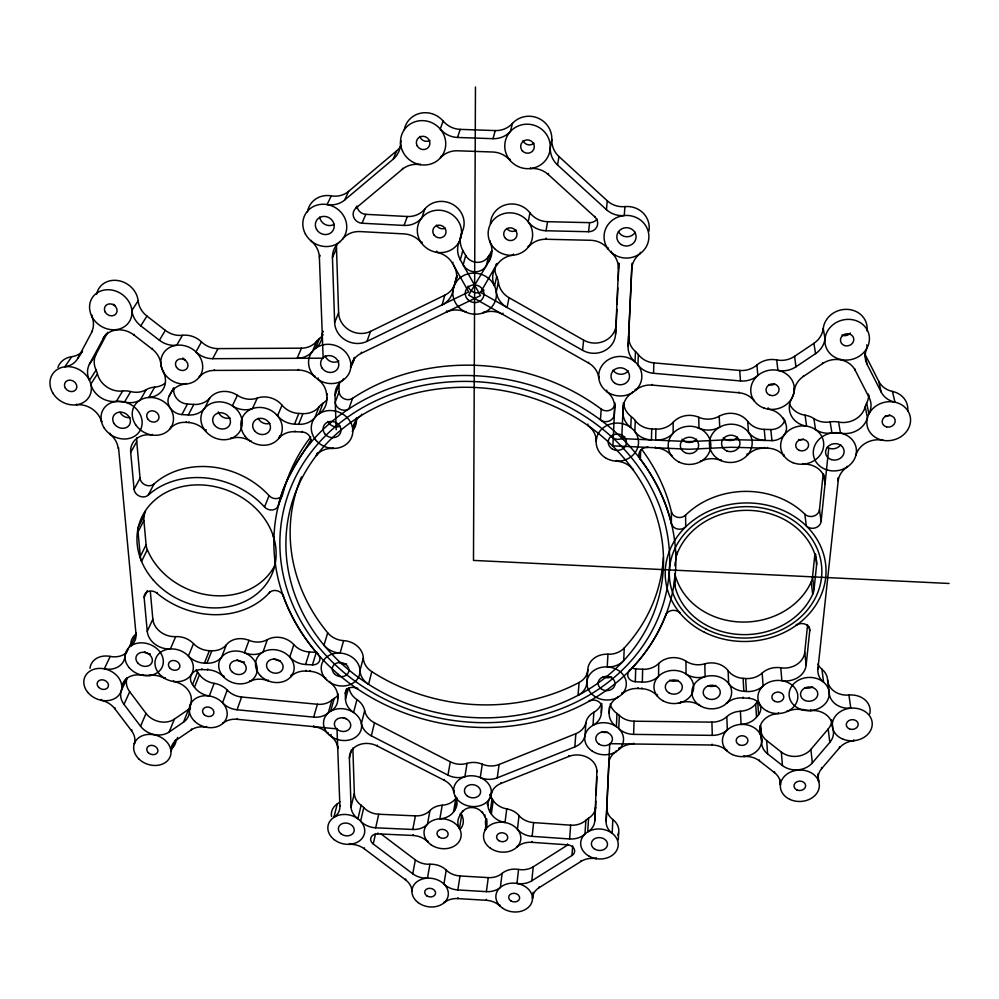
<?xml version="1.0" encoding="UTF-8"?>
<svg xmlns="http://www.w3.org/2000/svg" width="999" height="999" viewBox="0 0 999 999"><rect width="100%" height="100%" fill="white"/><g stroke="black" fill="none" stroke-linecap="round" stroke-linejoin="round"><path stroke-width="1.5" d="M674.575 578.071L674.575 580.369A20.504 17.657 -0.5 0 0 674.862 585.889A72.178 62.113 -3 0 0 739.322 634.477A72.178 62.113 -3 0 0 812.699 594.28A20.692 17.657 -4.9 0 0 814.048 589.373L816.633 564.51A20.854 17.907 -5.5 0 0 816.32 559.44L816.021 557.167M674.862 585.889L674.862 573.726A71.379 61.638 -3.2 0 0 738.623 621.915A71.379 61.638 -3.2 0 0 811.188 581.98A20.467 17.52 -5 0 0 812.512 577.11L814.897 553.995M673.176 422.265L673.151 433.204A21.391 19.318 -0.5 0 1 655.681 440.109L655.906 429.12A21.141 19.156 -0.6 0 0 673.176 422.265A21.066 18.919 -2.4 0 1 698.701 417.257A21.316 19.293 -4.5 0 0 719.205 416.233A21.179 18.969 -5 0 1 747.689 421.353A21.404 19.206 -7.8 0 0 764.223 429.383L770.828 429.533A13.674 12.25 -7.9 0 0 784.739 420.229M475.462 86.988L473.489 560.414L949.05 583.478M823.064 474.9L819.48 509.627A8.367 7.28 -7.4 0 1 813.723 516.096A8.367 7.28 -7.4 0 1 804.844 514.185A79.558 68.706 -3.2 0 0 685.601 515.097L685.714 526.798A8.329 7.305 -0.5 0 1 677.372 528.983A8.329 7.305 -0.5 0 1 671.378 523.464L671.415 511.775A199.625 173.726 10.6 0 0 641.67 449.3M671.79 455.369L671.778 456.081A21.116 18.831 0.3 0 0 655.269 447.727L655.282 447.04M807.592 624.737L804.732 652.372A19.992 16.771 -3.5 0 1 780.743 667.782A19.78 16.459 -2.7 0 0 762.162 673.064A19.855 16.646 -1.9 0 1 745.654 678.533L743.106 678.346A19.843 16.646 -1.8 0 1 728.096 670.654A19.68 16.459 -0.2 0 0 704.794 663.836A19.83 16.758 0 0 1 685.951 661.201A19.63 16.471 1.2 0 0 658.741 663.461L658.553 676.261A19.918 16.771 2.5 0 1 642.32 682.08L635.302 681.718A7.942 6.668 2.8 0 1 628.408 677.672A7.942 6.668 2.8 0 1 629.52 670.729C645.129 654.77 657.617 635.864 665.784 615.072L665.784 614.285M657.392 694.492L657.367 696.128A19.68 16.371 2.7 0 0 641.945 688.698L637.999 688.498A19.68 16.371 2.9 0 0 621.878 694.255L621.952 692.632M832.779 728.121L832.891 728.958A19.855 16.234 -3.3 0 1 829.819 742.369L812.337 762.886A19.693 16.021 -2.5 0 1 782.442 765.546L767.607 753.908A19.73 16.121 -2.1 0 1 761.688 741.42L760.064 726.073M635.289 420.616A21.141 19.156 -0.3 0 0 651.71 428.933L651.435 439.922A21.391 19.318 -0.2 0 1 634.827 431.518L635.289 420.616A20.954 18.894 2.4 0 0 631.268 416.633A21.166 19.231 0.1 0 1 623.588 403.146M866.982 330.844A22.153 20.017 -15.7 0 0 847.564 309.378A22.153 20.017 -15.7 0 0 823.238 328.484A22.028 20.055 -13.4 0 1 813.898 343.331L794.567 356.343A21.878 19.93 -11.5 0 1 776.698 359.927A21.603 19.53 -9.3 0 0 756.905 365.01L757.866 375.499A21.953 20.005 -8.1 0 1 740.471 380.956L653.583 373.289L653.833 362.887A21.541 19.868 -1.8 0 1 638.361 354.595A21.341 19.593 1.6 0 0 635.476 351.536A21.566 19.93 -1.5 0 1 628.671 336.163L631.98 264.635M635.314 389.173L635.264 390.497A21.479 19.493 -0.2 0 1 652.297 385.102L652.322 384.428M641.945 688.698L641.97 687.886M642.32 682.08L642.669 669.255A19.705 16.658 2.4 0 0 658.741 663.461M647.777 446.703L647.752 447.402A8.467 7.58 0.6 0 0 639.959 451.248A8.467 7.58 0.6 0 0 640.359 459.228C654.72 478.396 665.521 500.199 671.378 523.464M637.999 688.498L638.024 687.674M633.716 743.169L633.691 744.005A19.356 15.834 3.2 0 0 619.005 749.4L619.08 747.727M635.302 681.718L635.726 668.893A7.855 6.618 2.7 0 1 631.668 667.694M740.396 711.226L741.096 724.4A19.855 16.434 -1 0 0 756.53 717.17L758.566 714.685L757.679 701.56L755.669 704.02A19.643 16.321 -1.2 0 1 740.396 711.226A19.456 16.009 -0.9 0 0 726.797 716.683L727.347 729.882A19.73 16.309 0.1 0 1 712.299 735.364L633.616 734.377L634.053 721.203A19.393 16.134 3 0 1 619.343 715.434A19.231 15.897 4.2 0 0 616.995 713.498A19.406 16.171 3.2 0 1 610.202 703.908M640.359 459.228L640.684 450.149M629.52 670.729L629.557 669.929M595.866 801.098L595.604 807.117A18.719 15.097 5.3 0 1 588.586 818.181L587.699 831.93A18.919 15.185 5.3 0 0 594.78 820.803L596.927 770.916M497.265 263.461L480.519 292.407L582.554 350.287A21.803 20.205 3.8 0 0 615.571 334.078L618.743 263.361M596.116 795.067L596.903 776.822M616.058 327.148L616.895 309.39M617.132 304.033L617.819 287.874M618.169 279.745L618.868 263.374M633.141 469.168L633.116 469.88A20.967 18.656 2.9 0 0 616.383 461.163L616.42 460.464M638.361 354.595L637.924 364.922A21.791 20.042 -1.6 0 0 653.583 373.289M618.306 839.809L618.593 832.916M601.473 703.446A19.356 16.134 5 0 1 593.868 712.262L593.006 725.349A19.555 16.246 5.1 0 0 601.348 712.824L601.598 707.067A7.842 6.518 4.6 0 0 597.514 700.986A7.842 6.518 4.6 0 0 589.273 701.186L589.335 700.361M614.885 402.747L612.911 445.854L689.447 449.25L730.744 447.265L767.569 448.164A21.366 18.894 -6.2 0 1 784.203 456.206L784.04 454.795M624.25 647.989L623.701 660.664A19.955 16.883 3.9 0 1 607.23 666.907L607.954 654.208A19.743 16.771 3.8 0 0 624.25 647.989A187.512 163.162 10.6 0 0 663.386 557.592M616.995 713.498L616.383 726.61A19.618 16.271 3.3 0 1 609.178 713.249L609.328 709.989A19.63 16.309 3.2 0 1 617.782 697.339L617.819 696.515M609.115 758.478L606.83 807.741A18.769 15.135 3.7 0 0 612.837 819.555L612.187 833.328A18.969 15.222 3.7 0 1 606.131 821.453L609.727 743.693L712.137 745.017A19.48 15.897 0.5 0 1 726.91 750.823L726.872 749.974M635.476 351.536L635.002 361.838A21.816 20.105 -1.2 0 1 628.121 346.316L631.793 267.42M616.183 750.773L616.146 751.623A19.318 15.784 3.4 0 0 608.816 763.261L608.866 762.424M619.343 715.434L618.756 728.558A19.593 16.234 3.1 0 0 633.616 734.377M640.297 252.36L640.247 253.534A22.29 20.967 -3.8 0 0 631.693 269.218M631.268 416.633L630.756 427.497A21.416 19.393 0.3 0 1 622.951 411.7L623.438 402.959M632.467 391.933L632.442 392.595A21.441 19.443 0.2 0 0 623.126 407.817L621.728 438.611L689.51 441.608L730.781 439.597L772.639 440.609M608.903 761.588L609.04 759.065M606.131 821.453L606.83 807.741M628.121 346.316L628.671 336.163M609.178 713.249L609.527 706.705M631.855 266.233L632.017 263.274M596.241 857.779L596.191 858.665A18.619 14.71 4.8 0 0 581.093 861.363L538.973 887.774A18.407 14.411 6.1 0 0 532.504 898.476L532.854 894.929M594.78 820.803L595.604 807.117M601.348 712.824L601.798 703.796M614.897 404.895L614.285 414.31A8.541 7.742 3.2 0 1 609.278 421.004A8.541 7.742 3.2 0 1 600.387 419.892L601.236 409.091A8.442 7.667 3 0 0 614.86 404.583M581.093 861.363L581.156 860.489M588.586 818.181A18.619 14.898 4.6 0 0 585.889 820.241L584.964 834.003A18.881 15.147 5.5 0 1 569.605 838.96L532.155 836.35A18.844 15.122 6.8 0 1 517.42 829.295L519.03 815.609A18.531 14.835 7.7 0 0 506.743 808.878A18.706 15.122 7.6 0 1 493.194 800.436L492.045 798.663A18.719 15.135 7.6 0 1 490.222 794.505M615.571 334.078L615.884 329.658M551.81 139.51A22.577 22.028 7.3 0 0 558.978 156.556L607.28 200.799A22.403 21.578 -3.1 0 0 624.887 206.606L624.275 215.534A22.677 21.791 -2.6 0 1 606.443 209.665L557.529 164.96A22.852 22.253 7.5 0 1 550.274 147.727L551.81 139.51A22.565 21.953 19.8 0 0 512.437 123.426A22.777 22.165 31.9 0 1 495.242 130.582L460.202 129.37A22.827 22.04 36.2 0 1 443.144 121.066A22.665 21.628 34.5 0 0 420.479 113.224A22.665 21.628 34.5 0 0 404.295 129.57M585.926 722.489L584.989 735.651A19.418 16.021 5.7 0 1 574.812 746.915L497.252 777.859A19.143 15.609 8.5 0 1 480.282 777.559L482.28 764.198A18.944 15.509 8.5 0 0 499.075 764.497L575.861 733.691A19.206 15.922 5.7 0 0 585.926 722.489A19.231 15.897 4.2 0 1 593.868 712.262M587.799 669.63L586.863 682.429A19.718 16.521 5.7 0 1 578.046 695.379L579.083 682.492A19.505 16.409 5.6 0 0 587.799 669.63A19.543 16.446 4 0 1 607.954 654.208M567.981 844.804L533.241 866.807A18.369 14.573 7.1 0 1 518.543 869.442L516.97 883.441A18.556 14.648 7.1 0 0 531.805 880.793L571.952 855.519L572.677 845.941M606.768 390.159L606.668 391.496A21.366 19.406 4.1 0 1 614.572 407.455M569.605 838.96L570.679 825.174A18.694 15.06 5.5 0 0 585.889 820.241M574.812 746.915L575.861 733.691M571.952 855.519A7.492 5.957 5.6 0 0 574.25 849.113A7.492 5.957 5.6 0 0 567.482 844.817L567.557 843.943M611.338 251.248L611.238 252.422A22.19 20.942 3.1 0 1 618.369 268.694M596.44 437.924L596.153 441.371A21.141 19.018 5.4 0 0 587.774 425.449L587.899 424.088M491.583 791.807L491.221 794.342A18.956 15.322 8.9 0 0 465.509 776.523A18.956 15.322 8.9 0 0 460.876 802.647A18.956 15.322 8.9 0 0 491.221 794.342A18.969 15.31 7.6 0 1 500.886 783.478L568.818 756.455L568.881 755.619M598.901 376.735L598.788 378.047A21.503 19.68 5.3 0 0 588.473 362.962L468.693 295.13L489.185 260.926L491.396 251.611A21.928 20.679 19.2 0 0 491.958 250.599M608.329 248.014L608.229 249.188A22.215 21.004 3.8 0 0 590.559 240.284L545.953 239.261A22.165 20.942 9.6 0 0 528.134 247.302L528.359 246.141M606.443 209.665L607.28 200.799M588.473 362.962L588.536 362.312M538.973 887.774L539.06 886.887M532.942 894.043L533.129 892.282M531.805 880.793L533.241 866.807M780.743 667.782L781.892 680.694A20.217 16.896 -3.3 0 0 806.143 665.197L809.727 630.869L809.252 626.91M804.844 514.185L806.318 525.961A8.467 7.343 -7.2 0 0 815.296 527.884A8.467 7.343 -7.2 0 0 821.128 521.366L828.695 448.688M582.554 350.287L583.641 340.122A21.541 20.03 3.6 0 0 616.271 324.026M532.155 836.35L533.603 822.602A18.656 15.035 6.7 0 1 519.03 815.609M516.858 846.365L516.745 847.239A18.631 14.773 6.8 0 1 531.905 842.332L531.992 841.458M817.831 664.098A20.08 16.746 -5.3 0 0 821.952 669.205L823.551 682.155A20.305 16.858 -5.1 0 1 817.906 669.03L838.173 480.994L837.699 478.121M490.422 223.938A22.028 20.954 15.3 0 1 505.719 204.807A22.028 20.954 15.3 0 1 529.97 212.862L528.196 221.815A22.465 21.516 11 0 0 546.003 230.757L588.561 231.731A8.979 8.566 3.8 0 0 594.892 216.97L594.942 216.408M588.561 231.731L589.597 222.652A8.866 8.492 3.6 0 0 597.04 219.056M500.237 905.244L500.124 906.13A18.244 14.186 8 0 0 486.313 900.286L457.842 898.588A18.232 14.161 8.8 0 0 444.031 902.771L444.168 901.885M518.543 869.442A18.194 14.298 7.2 0 0 502.11 873.401L500.374 887.399A18.469 14.535 8.1 0 1 486.388 891.645L457.842 889.947A18.444 14.51 8.9 0 1 443.931 884.065L446.228 870.117A18.144 14.223 9.7 0 0 429.92 864.247A18.307 14.486 10 0 1 415.359 859.914L381.193 834.04M506.743 808.878L505.019 822.514A18.906 15.21 7.6 0 1 491.321 814.023L490.172 812.224A18.906 15.235 7.7 0 1 489.66 798.551L489.785 797.702M486.388 891.645L488.261 877.621A18.282 14.448 8.1 0 0 502.11 873.401M500.886 783.478L500.998 782.629M486.313 900.286L486.426 899.4M497.252 777.859L499.075 764.497M490.172 812.224L492.045 798.663M491.321 814.023L493.194 800.436M486.8 818.955L485.227 830.082A18.769 15.01 8.9 0 0 484.715 816.558L484.952 814.847M490.022 796.003L490.259 794.305M484.715 816.558L482.43 811.987M457.842 889.947L460.002 875.961A18.269 14.423 8.9 0 1 446.228 870.117M457.842 898.588L457.979 897.701M460.939 813.336A18.581 14.935 8.6 0 0 461.688 814.959L459.503 828.608A18.769 15.022 8.6 0 1 460.139 815.159L460.414 813.448M460.139 815.159L462.699 810.863M482.28 764.198A18.769 15.235 8.9 0 0 467.057 763.361L464.885 776.698A19.118 15.572 9.6 0 1 447.964 775.124L371.328 735.838A19.293 15.822 12.6 0 1 361.401 723.563L364.66 710.626A19.056 15.634 13.9 0 0 356.943 699.637A19.218 15.909 13.5 0 1 349.113 688.249M793.918 388.274L793.955 392.869L791.82 398.364A21.866 19.518 -10.5 0 0 806.58 426.148L805.069 415.209A21.616 19.356 -10.8 0 1 789.535 404.046M456.256 797.714L455.819 798.338A18.656 15.06 10 0 1 442.232 805.231L439.847 818.805A18.856 15.147 10 0 0 453.571 811.875L454.732 810.214L456.83 797.527M455.494 795.778L455.344 796.628A18.869 15.16 9.9 0 1 454.732 810.214M453.571 811.875L455.819 798.338M454.108 790.559L453.821 792.244A18.919 15.247 10.1 0 0 444.293 780.319L377.172 745.966A19.068 15.447 12.6 0 0 349.4 758.091L351.049 806.955A18.781 14.997 12.1 0 0 357.929 818.78L361.126 805.269A18.581 14.91 12.1 0 1 354.333 793.506L352.847 748.026M545.953 239.261L546.141 238.099M546.003 230.757L547.564 221.703A22.203 21.304 11.1 0 1 529.97 212.862M557.529 164.96L558.978 156.556M447.964 775.124L450.299 761.8L374.488 722.814A19.093 15.722 12.6 0 1 364.66 710.626M444.293 780.319L444.443 779.482M429.92 864.247L427.46 878.158A18.494 14.56 10 0 1 412.749 873.775L373.251 843.98A7.443 5.882 11.5 0 1 371.054 837.362A7.443 5.882 11.5 0 1 377.759 833.878L412.974 835.464A18.556 14.673 10.4 0 1 427.984 842.107L428.134 841.233M594.892 216.97L548.276 174.525L548.476 173.451M442.232 805.231A18.494 14.785 9.6 0 0 429.957 810.551L427.46 824.15A18.769 15.01 10.7 0 1 412.774 829.482L375.699 827.809A18.756 14.96 11.9 0 1 360.602 821.153L363.786 807.617A18.444 14.673 12.6 0 0 361.126 805.269M412.088 890.421L411.925 891.295A18.307 14.273 10.7 0 0 405.594 879.882L364.198 848.738A18.457 14.486 12.1 0 0 349.363 844.33L349.563 843.468M412.749 873.775L415.359 859.914M412.974 835.464L413.149 834.602M405.594 879.882L405.756 879.008M412.774 829.482L415.422 815.871A18.581 14.923 10.7 0 0 429.957 810.551M498.376 282.28A21.716 20.367 12.1 0 0 509.053 297.714L507.067 307.467A21.966 20.554 12 0 1 496.266 291.883L498.376 282.28A21.666 20.23 16.4 0 0 496.703 276.511A21.778 20.492 12.9 0 1 494.842 268.406M502.984 313.174L502.734 314.41A21.703 20.055 13.3 0 0 483.329 312.787L483.466 312.175M513.461 254.033L513.224 255.207A22.053 20.717 12.7 0 0 496.865 265.235M530.369 168.044L530.257 168.581A22.577 21.703 14.2 0 1 548.276 174.525M377.759 833.878L377.947 833.016M373.251 843.98L375.524 833.703M375.699 827.809L378.721 814.235A18.556 14.873 11.9 0 1 363.786 807.617M496.703 276.511L494.555 286.051A22.04 20.679 12.8 0 1 495.479 267.557L495.741 266.371M496.016 265.185L496.278 264.011M364.198 848.738L364.398 847.876M377.172 745.966L377.372 745.142M491.396 251.611L488.536 256.393L486.288 265.746A13.287 12.475 17.9 0 1 474.7 271.79A13.287 12.475 17.9 0 1 463.161 264.86L465.684 255.519L462.874 250.524A21.928 20.704 18.1 0 1 462.162 231.905A22.053 20.792 23.6 0 0 453.471 204.845A22.053 20.792 23.6 0 0 424.862 208.978A22.253 20.954 29 0 1 407.317 216.496L365.796 214.335A8.891 8.279 30.8 0 1 357.018 206.106M510.277 159.303L510.014 160.364A22.677 21.778 22.1 0 0 492.882 152.023L457.53 150.787A22.702 21.678 26.7 0 0 440.384 157.904L440.934 156.331M371.328 735.838L374.488 722.814M351.049 806.955L354.333 793.506M490.359 241.021L490.072 242.183A22.19 20.879 18.9 0 1 489.185 260.926M339.885 801.747A18.569 14.848 13.6 0 1 337.287 803.908L333.853 817.407A18.769 14.935 13.6 0 0 339.897 806.318L340.11 805.469M512.437 123.426L510.402 131.468A23.064 22.39 30.6 0 1 492.994 138.686L457.53 137.462A23.102 22.265 35 0 1 440.247 129.058L443.144 121.066M465.871 311.463L465.721 312.088A21.703 19.98 16.3 0 0 446.353 312.138L446.69 310.901M349.4 758.091L351.498 749.849M363.324 657.991A19.393 16.209 13.3 0 0 371.79 671.64L368.569 684.327A19.605 16.321 13.2 0 1 359.99 670.566L363.324 657.991A19.381 16.146 14.8 0 0 343.644 640.634A19.58 16.471 15.3 0 1 327.709 632.829A187.512 163.162 10.6 0 1 301.461 476.948M356.943 699.637L353.584 712.499A19.418 16.009 13.4 0 1 345.479 699.2L345.292 693.456L346.591 688.648M357.667 688.111L357.467 688.91A7.78 6.419 13.9 0 0 349.363 687.861A7.78 6.419 13.9 0 0 345.292 693.456M338.174 746.728L337.737 748.376A19.118 15.472 14.3 0 0 330.644 736.051L331.094 734.415M345.479 699.2L348.514 688.011M453.983 286.563L452.997 290.172A21.966 20.38 20.4 0 1 442.095 304.87L444.842 295.167A21.716 20.192 20.7 0 0 455.619 280.607A21.666 20.23 16.4 0 1 457.03 275.637M454.145 285.964L455.619 280.607M457.03 276.149L454.745 284.49A22.04 20.517 20.7 0 0 453.983 265.946L454.145 265.359M492.994 138.686L495.242 130.582M350.312 366.758A21.254 19.118 23.4 0 0 354.508 357.33L350.774 367.557A21.441 19.331 20.6 0 1 361.039 353.446L480.494 295.604L460.314 259.815L462.874 250.524M337.912 695.404A19.206 15.834 15.1 0 1 334.215 698.426L330.619 711.263A19.418 15.947 15 0 0 337.799 698.788L338.124 693.943M328.084 732.729L327.859 733.553A19.143 15.509 14.6 0 0 313.511 726.635L313.748 725.823M337.799 698.788L338.249 697.177M334.215 698.426A19.056 15.634 13.9 0 0 331.893 700.099L328.271 712.936A19.393 15.897 15.1 0 1 313.661 717.12L237.05 709.777A19.418 15.809 17.7 0 1 222.527 702.821L227.235 690.109A19.106 15.472 18.3 0 0 214.148 683.341A19.293 15.772 18.9 0 1 199.488 674.7L197.565 672.077A12.35 10.077 19.1 0 1 196.191 669.605M462.162 231.905L459.577 241.021A22.19 20.904 17.8 0 0 460.314 259.815M336.85 244.068A21.928 20.255 27.9 0 0 336.501 248.426L332.442 257.642L334.64 322.602A21.753 19.78 23.6 0 0 366.97 341.371L468.706 291.945L452.609 263.524L452.947 262.35M343.644 640.634L340.085 653.084A19.793 16.583 15.3 0 1 323.976 645.217L327.709 632.829M329.707 681.33L329.483 682.13A19.431 15.972 15.1 0 1 337.674 695.554M313.661 717.12L317.42 704.258A19.193 15.797 15.2 0 0 331.893 700.099M325.724 677.859L325.487 678.658A19.468 16.021 15.5 0 0 309.752 671.291L305.894 671.078A19.468 16.021 15.6 0 0 290.771 676.822L291.021 676.036M317.295 652.347A7.78 6.481 16 0 1 316.271 652.347L309.49 651.997A19.505 16.284 16.4 0 1 293.843 644.642L289.772 657.092A19.718 16.396 16.3 0 0 305.582 664.497L312.45 664.859A7.855 6.518 15.9 0 0 319.23 661.563A7.855 6.518 15.9 0 0 318.194 654.595L318.431 653.808M309.752 671.291L310.002 670.491M312.45 664.859L316.271 652.347M436.775 251.099L436.413 252.26A22.053 20.542 21 0 1 452.609 263.524M305.894 671.078L306.131 670.292M305.582 664.497L309.49 651.997M136.838 437.824A20.767 17.732 26.8 0 0 136.738 441.62L130.682 452.447L134.091 489.31A8.304 7.005 25.6 0 0 139.61 496.203A8.304 7.005 25.6 0 0 148.214 495.142A79.196 66.671 22 0 1 264.548 506.993A8.242 7.093 20.9 0 0 272.652 509.915A8.242 7.093 20.9 0 0 278.534 505.007C283.679 480.581 298.738 460.339 311.139 439.585M291.283 675.237L291.533 674.45M457.53 137.462L460.202 129.37M422.04 242.095L421.653 243.257A22.178 20.642 24.5 0 0 404.058 233.891L360.002 231.581A22.228 20.517 27.6 0 0 342.545 239.073L342.794 238.511M361.663 414.173L361.213 415.522A21.066 18.719 18.3 0 0 352.834 430.581L356.481 419.817A20.829 18.569 18.5 0 1 356.568 417.644M268.419 680.057L268.157 680.856A19.418 15.847 16.9 0 0 249.787 681.505L250.075 680.706M424.862 208.978L421.815 217.857A22.527 21.166 28.4 0 1 404.071 225.437L362.038 223.239A8.991 8.367 30.3 0 1 353.758 217.37A8.991 8.367 30.3 0 1 355.931 208.129L356.655 206.468M267.357 639.66L262.999 652.06A19.768 16.371 18.3 0 1 244.48 652.747L249.038 640.359A19.555 16.259 18.4 0 0 267.357 639.66A19.393 16.046 17.1 0 1 293.843 644.642M318.194 654.595C303.159 637.312 291.096 617.494 283.229 595.953L283.504 595.192M601.236 409.091A199.625 173.726 10.6 0 0 352.572 398.326L348.851 408.903A8.504 7.58 20.9 0 1 340.11 409.253A8.504 7.58 20.9 0 1 335.252 402.185L339.123 391.67L338.898 384.915A21.041 18.869 20.7 0 1 338.961 382.754M223.077 722.639L222.789 723.438A19.168 15.422 17 0 1 237.125 719.305L237.412 718.493M333.042 447.714L332.804 448.401A20.842 18.257 19.3 0 0 316.333 455.544L316.845 454.158M237.05 709.777L241.596 697.015L317.42 704.258M366.97 341.371L370.554 331.368L444.842 295.167M361.039 353.446L361.501 352.172M150.362 591.845L152.847 619.155A19.593 16.109 21.2 0 0 175.699 636.625L170.379 648.938A19.805 16.221 21.1 0 1 147.253 631.343L144.118 597.414A8.017 6.606 22.3 0 1 148.314 591.371A8.017 6.606 22.3 0 1 156.918 593.194A79.196 66.671 22 0 0 269.33 592.757L269.605 591.995M404.071 225.437L407.317 216.496M191.284 702.172L189.31 710.551A19.318 15.509 19.4 0 1 183.504 722.177L169.168 732.005A19.256 15.385 19.6 0 1 140.547 726.236L124.013 704.357A19.393 15.547 20.4 0 1 121.204 690.946L126.948 678.371A19.281 15.472 21.7 0 0 127.11 677.809M317.095 453.471L317.345 452.784M275.225 560.114L274.95 560.864A20.255 17.12 19.9 0 1 274.625 566.283L275.175 564.785M343.394 378.921L342.907 380.232A21.279 19.031 20.5 0 0 335.015 395.367L336.201 429.757M420.404 164.148L420.204 164.673A22.64 21.391 29.1 0 0 402.285 169.318L355.931 208.129M335.015 395.367L338.898 384.915M206.568 726.435L206.269 727.247A19.106 15.272 17.8 0 0 191.333 729.844L176.686 739.847A19.043 15.147 18.1 0 0 170.991 751.248L175.499 739.859M223.838 676.036L223.539 676.822A19.468 15.809 18.7 0 0 207.58 669.767L201.623 669.567A12.488 10.152 19 0 0 192.532 684.652L194.468 687.287A19.505 15.872 18.8 0 0 209.303 695.991L214.148 683.341M327.048 399.563A21.041 18.719 23.2 0 1 323.027 403.221L318.981 413.823A21.291 18.881 22.9 0 0 326.76 398.863L327.26 397.54M274.151 539.885L273.863 540.621A20.392 17.333 20.5 0 0 272.952 535.052L273.227 534.328M326.76 398.863L327.123 393.681M249.038 640.359A19.381 15.947 18.3 0 0 226.411 644.73L221.628 657.13A19.718 16.171 19.6 0 1 206.918 663.211L204.433 663.124A19.718 16.171 19.7 0 1 188.399 656.031L193.519 643.656A19.393 15.822 20.2 0 0 175.699 636.625M323.027 403.221A20.842 18.482 20.7 0 0 319.056 406.818L314.972 417.457A21.241 18.781 23 0 1 298.664 424.313L294.518 424.138A21.241 18.769 23.2 0 1 277.535 415.809L276.448 414.61M191.333 729.844L191.646 729.033M278.534 505.007L280.182 500.736M280.457 500.024L281.281 497.902M281.556 497.202L282.093 495.791M207.58 669.767L207.892 668.98M279.807 435.764L278.684 438.486A20.954 18.319 21.5 0 1 294.855 431.693L302.197 432.018L302.46 431.343M189.31 710.551L190.26 708.141M183.504 722.177L188.574 709.365A19.118 15.41 19.5 0 0 190.559 707.729M206.918 663.211L211.838 650.774A19.505 16.071 19.7 0 0 226.411 644.73M402.285 169.318L402.709 168.257M176.686 739.847L176.998 739.023M177.322 738.211L177.647 737.399M298.664 424.313L302.922 413.636A21.004 18.619 23.2 0 0 319.056 406.818M194.468 687.287L199.488 674.7M201.623 669.567L201.935 668.781M204.433 663.124L209.378 650.699L211.838 650.774M318.144 377.847L317.632 379.145A21.316 18.919 23.1 0 1 326.623 395.005M192.532 684.652L197.565 672.077M264.548 506.993L269.068 495.654A8.154 7.043 21.1 0 0 277.085 498.551A8.154 7.043 21.1 0 0 282.904 493.693A199.625 173.726 10.6 0 1 310.751 436.9M294.855 431.693L295.13 431.019M315.147 376.186L314.885 376.835A21.341 18.944 23.5 0 0 298.264 370.067L214.123 370.417A21.391 18.681 26.9 0 0 199.151 377.285L199.837 375.986M169.168 732.005L174.363 719.143L188.574 709.365M334.64 322.602L338.611 312.787L336.501 248.426M294.518 424.138L298.813 413.449L302.922 413.636M401.173 140.984L400.537 142.52A23.002 21.691 36.5 0 1 393.206 159.153L344.63 200.05A22.752 21.104 34.6 0 1 327.085 204.558L331.268 195.854A22.477 20.892 35.2 0 0 348.614 191.371L396.653 150.861A22.727 21.466 37.3 0 0 401.074 145.617M323.114 334.715A21.466 19.343 26.3 0 1 319.53 338.461L315.372 348.501A21.716 19.518 26 0 0 322.24 333.716L323.276 331.218M316.671 341.258L312.487 351.323A21.691 19.443 26 0 1 297.115 358.304L301.461 348.176A21.429 19.268 26.3 0 0 316.671 341.258A21.254 19.118 23.4 0 1 319.53 338.461M393.206 159.153L396.653 150.861M173.589 680.656L173.252 681.443A19.393 15.622 19.5 0 1 190.322 704.57M362.038 223.239L365.796 214.335M298.264 370.067L298.539 369.43M165.222 677.697L164.885 678.483A19.431 15.634 20.1 0 0 149.95 675.474L142.445 675.262A19.443 15.597 20.5 0 0 121.778 687.836L125.749 679.17M277.535 415.809L282.043 405.207A21.004 18.619 23.4 0 0 298.813 413.449M135.327 741.408L134.278 743.855A19.143 15.11 20.2 0 0 131.543 730.756L114.723 708.616A19.281 15.272 21.1 0 0 101.049 700.224L101.423 699.425M140.547 726.236L146.041 713.423L129.708 691.708A19.193 15.447 20.5 0 1 126.948 678.371M131.543 730.756L131.893 729.944M339.822 241.483L339.56 242.058A22.19 20.442 27.5 0 0 332.442 257.642M149.95 675.474L150.287 674.687M250.949 440.671L250.649 441.358A20.929 18.107 23.5 0 0 230.744 438.598L231.056 437.912M142.445 675.262L142.795 674.475M124.013 704.357L129.708 691.708M114.723 708.616L115.085 707.816M257.267 398.089L252.472 408.616A21.366 18.756 25.9 0 1 232.38 405.831L237.4 395.329A21.116 18.606 26.1 0 0 257.267 398.089A20.879 18.319 24 0 1 282.043 405.207M301.461 348.176L218.007 348.614A21.491 18.993 29.6 0 1 201.461 341.883L195.954 351.898A21.741 19.156 29.4 0 0 212.7 358.691L323.152 358.179L319.38 257.13L320.179 255.394M344.63 200.05L348.614 191.371M147.253 631.343L152.847 619.155M156.918 593.194L157.268 592.444M125.337 655.332L124.975 656.106A19.693 15.872 22.2 0 1 104.296 668.831L110.252 656.418A19.48 15.772 22.4 0 0 126.236 652.822M126.061 653.771L126.423 652.996M126.786 652.222L127.51 650.674M127.872 649.912L128.234 649.138M128.946 647.602L129.308 646.828M129.67 646.066L130.382 644.53M130.744 643.768A19.431 15.809 21.2 0 1 136.214 633.903L130.482 646.178A19.818 16.084 22.4 0 0 135.989 633.928L136.351 633.154M144.118 597.414L147.315 590.671M311.413 240.409L311.139 240.971A22.253 20.267 30.6 0 1 319.38 257.13M206.219 429.782L205.557 431.131A21.054 18.107 25.8 0 0 188.711 422.54L186.039 422.365A21.054 18.094 25.9 0 0 169.98 428.821L171.054 426.81M144.231 515.546A20.23 17.008 24 0 0 143.893 520.442L146.104 544.805A20.08 16.783 23.3 0 0 147.328 549.687L141.558 561.363A20.292 16.908 23.1 0 1 140.322 556.443L138.037 531.893A20.455 17.133 23.9 0 1 138.386 526.972L144.231 515.546A70.28 59.391 22.1 0 1 145.504 511.151M140.322 556.443L146.104 544.805M237.4 395.329A20.929 18.244 25.7 0 0 209.815 397.964L204.495 408.466A21.366 18.531 27.6 0 1 188.324 414.985L181.88 414.573A13.649 11.813 27.6 0 1 169.281 395.804L173.089 388.948M138.037 531.893L143.893 520.442M188.711 422.54L189.048 421.878M214.123 370.417L214.448 369.78M148.214 495.142L154.021 483.966A78.334 66.196 22.1 0 1 269.068 495.654M186.039 422.365L186.388 421.703M188.324 414.985L193.806 404.433A21.129 18.382 27.9 0 0 209.815 397.964M82.58 351.198A21.578 18.407 33.2 0 1 71.766 356.693L64.835 366.783A21.828 18.569 32.9 0 0 77.997 358.004L92.407 330.944M212.7 358.691L218.007 348.614M181.88 414.573L187.45 404.033L193.806 404.433M107.717 332.242L96.066 354.22A21.341 18.332 31 0 0 96.091 370.117L89.448 380.332A21.578 18.482 30.7 0 1 89.398 364.298L104.071 337.075M134.091 489.31L140.06 478.184L136.738 441.62M186.039 383.404L185.689 384.053A21.316 18.469 27.3 0 0 170.929 392.869L169.281 395.804M152.298 434.34L151.935 435.015A20.991 17.87 26.6 0 0 130.682 452.447M173.239 388.636L173.601 387.987M165.122 383.216A21.279 18.407 29.9 0 1 154.733 387.1L148.776 397.49A21.528 18.569 29.6 0 0 163.137 371.528L163.511 370.879M201.461 341.883A21.341 18.656 29.4 0 0 182.455 335.289L176.723 345.242A21.878 19.156 31.2 0 1 159.403 340.259L140.784 325.849A22.003 19.231 32.4 0 1 131.856 310.464L138.149 300.836A21.803 18.931 33.7 0 0 118.019 280.569A21.803 18.931 33.7 0 0 96.616 294.368M135.989 633.928L118.544 447.689M163.137 371.528L161.139 365.984L161.226 363.436M154.733 387.1A21.004 18.082 28.1 0 0 146.241 389.672L140.197 400.075A21.503 18.457 29.9 0 1 124.488 401.998L116.334 401.423A21.528 18.419 30.3 0 1 90.822 384.153L97.44 373.901A21.291 18.107 31.4 0 0 96.091 370.117M110.052 433.229L109.653 433.903A21.079 17.757 28.2 0 1 118.157 448.364M124.488 401.998L130.707 391.583A21.254 18.307 30.1 0 0 146.241 389.672M159.403 340.259L165.335 330.357A21.628 18.993 31.5 0 0 182.455 335.289M160.851 364.073A21.628 18.694 30.4 0 0 152.098 348.988L152.472 348.364M116.334 401.423L122.64 391.009A21.004 17.945 28.8 0 1 130.707 391.583M101.948 421.241L101.548 421.903A21.254 17.932 29.5 0 0 76.149 404.82L76.573 404.17M102.822 338.948A21.753 18.756 31.4 0 1 133.903 334.965L134.303 334.34M140.784 325.849L146.94 316.084A21.741 19.068 32.7 0 1 138.149 300.836M89.398 364.298L96.066 354.22M104.483 336.463L106.131 333.991M77.997 358.004L81.431 352.972M81.856 352.347L82.28 351.723M91.945 315.097L91.521 315.709A22.015 18.856 33.7 0 1 91.558 332.18M760.751 725.774A19.456 16.009 -0.9 0 1 760.776 728.121A19.518 16.021 -2.3 0 0 766.645 740.521L781.318 752.072A19.48 15.922 -2.6 0 0 810.888 749.4L828.183 729.02A19.643 16.121 -3.5 0 0 831.643 721.715M817.894 773.913L818.743 781.605A19.643 15.822 -3.5 0 1 821.715 768.518L839.522 747.764A19.818 16.021 -4.4 0 1 853.945 740.696L853.82 739.847M776.698 359.927L777.909 370.367A22.14 20.117 -11.2 0 0 795.991 366.77L815.546 353.634A22.29 20.242 -13 0 0 825.012 338.661L823.238 328.484M794.267 390.959A21.978 19.68 -11.3 0 1 803.533 376.323L822.652 363.549A22.115 19.805 -12.8 0 1 855.206 370.304L869.105 397.465A21.99 19.518 -12.4 0 1 868.918 413.911L866.657 403.034A21.728 19.343 -12.8 0 0 868.693 395.904M679.058 703.009L680.531 702.634A19.693 16.296 1 0 1 699.412 705.269L699.4 704.457M805.069 415.209A21.354 18.969 -9 0 1 813.898 418.593L815.521 429.57A21.878 19.456 -11.2 0 0 831.942 432.954L840.496 433.104A21.928 19.443 -12 0 0 867.444 417.707L865.209 406.805A21.766 19.193 -14 0 1 866.657 403.034M831.88 722.364L832.304 725.699A19.893 16.296 -3.4 0 0 810.801 710.589L802.959 709.977A19.868 16.296 -2.9 0 0 787.362 711.425L787.287 710.589M634.053 721.203L711.912 722.127A19.518 16.196 0 0 0 726.797 716.683M547.564 221.703L589.597 222.652M651.71 428.933L655.906 429.12M378.721 814.235L415.422 815.871M635.726 668.893L642.669 669.255M460.002 875.961L488.261 877.621M533.603 822.602L570.679 825.174M531.905 842.332L567.482 844.817M728.096 670.654L728.671 683.553A20.067 16.771 -1.6 0 0 743.843 691.308L746.415 691.495A20.067 16.771 -1.7 0 0 763.111 685.988L762.162 673.064M726.485 702.534L726.523 703.358A19.818 16.371 -1 0 1 743.094 697.914L749.275 698.351A12.712 10.514 -1.3 0 1 758.566 714.685M653.833 362.887L739.71 370.442A21.703 19.818 -8.4 0 0 756.905 365.01M652.297 385.102L738.898 392.757A21.628 19.456 -6 0 1 754.345 401.061L754.282 400.387M237.125 719.305L337 728.895L339.897 806.318M697.452 427.56L698.975 428.171A21.566 19.468 -4.2 0 0 719.717 427.135L719.205 416.233M509.053 297.714L583.641 340.122M133.903 334.965L152.098 348.988M146.94 316.084L165.335 330.357M743.918 755.681L743.968 756.53A19.48 15.809 -0.6 0 1 759.415 760.851L774.562 772.689A19.443 15.709 -1 0 1 780.381 784.964L779.969 779.832M783.366 418.069L785.514 423.139M878.758 381.343L864.847 353.921L867.107 364.348L881.168 392.02A22.315 19.743 -15.7 0 0 894.979 402.197L892.419 391.421A22.053 19.568 -16.1 0 1 878.758 381.343L881.168 392.02M866.72 344.867L867.294 347.452A22.453 20.03 -16.4 0 0 867.107 364.348M882.567 439.548L882.716 440.247A21.728 18.981 -11.8 0 0 855.831 455.444L855.706 454.732M868.393 394.093L868.68 395.442M868.818 396.116L869.105 397.465M854.944 368.981L855.206 370.304M847.09 466.258L847.214 466.983A21.528 18.744 -10.3 0 0 838.173 480.994M865.209 406.805A21.666 19.268 -12.3 0 1 838.586 422.077L840.496 433.104M822.552 362.887L822.652 363.549M813.898 418.593A21.616 19.281 -11.5 0 0 830.132 421.94L831.942 432.954M813.898 343.331L815.546 353.634M823.526 473.976L825.024 483.991A21.366 18.731 -7.7 0 0 802.959 464.198L802.871 463.486M803.433 375.649L803.533 376.323M827.584 679.882A19.98 16.533 -5.3 0 0 848.925 695.029L850.811 708.179A20.192 16.658 -5.2 0 1 829.232 692.894A20.08 16.608 -3.7 0 0 798.388 680.257A20.08 16.608 -3.7 0 0 799.924 708.99A20.08 16.608 -3.7 0 0 829.232 692.894L827.584 679.882A19.868 16.496 -3.9 0 0 821.952 669.205M819.48 509.627L821.128 521.366M794.567 356.343L795.991 366.77M815.634 554.145L815.721 554.895M815.246 553.933L816.633 564.51M839.41 746.915L839.522 747.764M791.745 397.689L791.82 398.364M832.142 723.114L832.679 727.284M831.568 719.879L831.668 720.704M812.512 577.11L814.048 589.373M811.188 581.98L812.699 594.28M828.183 729.02L829.819 742.369M817.706 667.407L817.906 669.03M785.052 421.203L785.214 422.589A13.836 12.35 -7.7 0 1 771.94 440.584L770.828 429.533M821.615 767.669L821.715 768.518M804.732 652.372L806.143 665.197M810.701 709.752L810.801 710.589M810.888 749.4L812.337 762.886M796.315 624.425L796.39 625.224A8.179 6.893 -4.4 0 1 805.394 624.25A8.179 6.893 -4.4 0 1 809.727 630.869M802.871 709.153L802.959 709.977M768.119 407.792L768.256 409.153A21.603 19.293 -7.2 0 1 783.528 419.443M767.494 447.452L767.569 448.164M764.223 429.383L765.259 440.434A21.653 19.368 -7.5 0 1 748.526 432.33L747.689 421.353M764.722 447.39L764.784 448.089A21.354 18.894 -6.1 0 0 747.24 455.294L747.127 453.896M778.546 712.699L778.621 713.523A19.805 16.246 -2.2 0 0 760.676 735.214M781.318 752.072L782.442 765.546M774.487 771.84L774.562 772.689M739.71 370.442L740.471 380.956M766.645 740.521L767.607 753.908M738.848 392.095L738.898 392.757M760.776 728.121L761.688 741.42M755.669 704.02L756.53 717.17M759.365 760.002L759.415 760.851M749.225 697.527L749.275 698.351M745.654 678.533L746.415 691.495M743.106 678.346L743.843 691.308M743.044 697.09L743.094 697.914M721.091 459.865L721.128 460.576A21.166 18.756 -2.9 0 0 700.574 461.55L700.561 460.851M711.912 722.127L712.299 735.364M712.112 744.18L712.137 745.017M698.701 417.257L698.975 428.171M704.794 663.836L705.119 676.66A20.055 16.871 0.1 0 1 686.063 674L685.951 661.201M680.069 612.462L680.069 613.249A8.104 6.918 0.8 0 0 672.252 610.401A8.104 6.918 0.8 0 0 665.784 615.072M680.531 701.81L680.531 702.634M676.847 552.172L676.847 554.433A20.642 17.895 -0.9 0 0 675.861 559.977L675.848 553.958M462.562 811.712A11.289 9.041 8.8 0 1 472.452 807.542A11.289 9.041 8.8 0 1 482.305 812.836M568.818 756.455A19.206 15.659 5.3 0 1 596.878 771.765M302.197 432.018A8.404 7.38 21.6 0 1 309.777 436.513A8.404 7.38 21.6 0 1 309.328 444.368M269.33 592.757A8.004 6.731 18.3 0 1 276.973 590.721A8.004 6.731 18.3 0 1 283.229 595.953M676.847 554.433A72.178 62.113 -3 0 1 749.7 510.389A72.178 62.113 -3 0 1 816.32 559.44M429.92 140.434A6.793 6.494 34.5 0 1 419.792 136.401M850.374 333.017A6.643 6.006 -15.7 0 1 841.932 335.09M624.887 206.606A22.153 21.104 -1.9 0 1 648.838 231.418M892.419 391.421A21.766 19.193 -14 0 1 907.704 411.176M848.925 695.029A19.793 16.221 -4.9 0 1 869.729 713.935M612.837 819.555A18.619 14.898 4.6 0 1 617.919 835.214M331.506 816.495A18.444 14.673 12.6 0 1 337.287 803.908M176.149 739.884A18.869 14.997 19.2 0 1 171.166 749.05M89.997 668.319A19.281 15.472 21.7 0 1 110.252 656.418M57.917 367.42A21.291 18.107 31.4 0 1 71.766 356.693M307.505 211.838A22.178 20.467 31.9 0 1 331.268 195.854M356.481 419.817A20.842 18.482 20.7 0 1 352.235 431.331M579.083 682.492A187.512 163.162 10.6 0 1 371.79 671.64M675.262 561.962A199.625 173.726 10.6 0 1 674.887 565.734M275.449 564.21A70.28 59.391 22.1 0 1 210.926 595.342A70.28 59.391 22.1 0 1 147.328 549.687M241.596 697.015A19.218 15.709 17.8 0 1 227.235 690.109M467.057 763.361A18.919 15.485 9.6 0 1 450.299 761.8M209.378 650.699A19.505 16.059 19.8 0 1 193.519 643.656M154.021 483.966A8.204 6.943 25.8 0 1 145.504 485.027A8.204 6.943 25.8 0 1 140.06 478.184M685.601 515.097A8.242 7.255 -0.6 0 1 677.347 517.257A8.242 7.255 -0.6 0 1 671.415 511.775M352.572 398.326A8.404 7.505 21.1 0 1 343.918 398.676A8.404 7.505 21.1 0 1 339.123 391.67M187.45 404.033A13.499 11.713 27.8 0 1 173.951 388.211M122.64 391.009A21.279 18.269 30.6 0 1 97.44 373.901M174.363 719.143A19.056 15.285 19.7 0 1 146.041 713.423M830.132 421.94A21.404 18.894 -10.4 0 1 838.586 422.077M485.814 825.536A18.531 14.835 7.7 0 1 486.076 818.755M461.688 814.959A18.494 14.785 9.6 0 1 460.264 829.22M487.112 803.745A18.581 14.923 8.9 0 1 487.899 805.394M488.536 256.393A13.124 12.363 18.1 0 1 477.072 262.375A13.124 12.363 18.1 0 1 465.684 255.519M370.554 331.368A21.503 19.605 23.9 0 1 338.611 312.787M483.978 290.11A9.316 8.704 16.4 0 1 468.007 286.064M230.095 418.007A9.003 7.842 25.7 0 1 218.294 411.863M244.468 661.987A8.329 6.856 18.3 0 1 237.075 659.677M715.759 685.426A8.454 7.08 -0.2 0 1 707.841 685.838M737.374 437.175A9.103 8.154 -5 0 1 723.276 437.849M269.855 423.389A8.979 7.88 24 0 1 258.217 418.369M280.157 660.701A8.342 6.906 17.1 0 1 274.163 658.853M150.35 653.958A8.354 6.793 21.2 0 1 144.418 651.623M130.095 417.632A9.028 7.717 28.8 0 1 119.967 412.275M840.708 444.805A9.203 8.129 -10.4 0 1 827.297 447.302M812.499 686.887A8.541 7.093 -3.9 0 1 804.67 687.787M678.046 680.319A8.442 7.08 1.2 0 1 669.555 680.232M696.59 439.16A9.066 8.142 -2.4 0 1 681.98 439.185M340.222 426.161A8.966 7.942 20.7 0 1 327.822 421.441M346.628 663.923A8.342 6.943 14.8 0 1 338.474 661.713M611.625 676.86A8.404 7.068 4 0 1 603.184 676.773M624.725 436.663A9.016 8.129 2.4 0 1 610.776 436.051M628.346 370.816A9.178 8.429 1.6 0 1 613.024 370.167M334.315 224.313A9.54 8.804 31.9 0 1 319.692 217.07M635.302 232.205A9.528 9.078 -1.9 0 1 618.418 231.568M607.604 732.142A8.267 6.843 4.2 0 1 601.548 731.817M346.241 718.531A8.192 6.718 13.9 0 1 343.244 717.894M338.836 361.064A9.141 8.217 23.4 0 1 325.125 355.806M534.003 143.194A6.768 6.581 19.8 0 1 523.001 140.572M115.16 305.544A6.543 5.682 33.7 0 1 113.174 304.208M889.847 414.947A6.531 5.757 -14 0 1 885.139 416.121M516.433 230.17A6.606 6.281 15.3 0 1 506.793 228.371M445.279 228.209A6.618 6.244 23.6 0 1 436.438 225.175M185.165 359.727A6.406 5.594 29.4 0 1 182.792 357.979M803.396 439.123A6.406 5.694 -9 0 1 798.526 439.485M774.687 384.116A6.481 5.857 -9.3 0 1 768.631 384.54M336.825 729.083A8.279 6.768 13.9 0 0 350.499 726.972A8.279 6.768 13.9 0 0 340.347 717.894A8.279 6.768 13.9 0 0 336.825 729.083M599.175 744.243A8.354 6.881 4.3 0 0 612.412 739.772A8.354 6.881 4.3 0 0 600.761 732.417A8.354 6.881 4.3 0 0 599.175 744.243M341.109 833.89A8.017 6.344 12.6 0 0 354.096 831.28A8.017 6.344 12.6 0 0 343.668 823.201A8.017 6.344 12.6 0 0 341.109 833.89M594.667 849.1A8.079 6.444 4.6 0 0 607.467 844.979A8.079 6.444 4.6 0 0 596.178 838.036A8.079 6.444 4.6 0 0 594.667 849.1M621.266 244.58A9.64 9.166 -1.5 0 0 636.088 237.225A9.64 9.166 -1.5 0 0 622.015 228.721A9.64 9.166 -1.5 0 0 621.266 244.58M316.521 229.32A9.653 8.891 31.4 0 0 332.879 230.719A9.653 8.891 31.4 0 0 324.925 216.421A9.653 8.891 31.4 0 0 316.521 229.32M615.272 383.441A9.278 8.504 1.7 0 0 629.52 376.71A9.278 8.504 1.7 0 0 615.958 368.731A9.278 8.504 1.7 0 0 615.272 383.441M612.437 449.088A9.116 8.192 2.5 0 0 626.423 442.632A9.116 8.192 2.5 0 0 613.099 434.915A9.116 8.192 2.5 0 0 612.437 449.088M601.548 689.148A8.492 7.118 4 0 0 615.022 684.49A8.492 7.118 4 0 0 603.171 676.922A8.492 7.118 4 0 0 601.548 689.148M334.765 674.2A8.429 6.993 14.7 0 0 348.676 671.99A8.429 6.993 14.7 0 0 338.349 662.624A8.429 6.993 14.7 0 0 334.765 674.2M325.324 434.415A9.066 8.004 20.5 0 0 340.509 432.792A9.066 8.004 20.5 0 0 330.294 421.466A9.066 8.004 20.5 0 0 325.324 434.415M685.139 452.672A9.166 8.204 -2.2 0 0 698.638 445.104A9.166 8.204 -2.2 0 0 684.665 438.474A9.166 8.204 -2.2 0 0 685.139 452.672M669.13 692.969A8.529 7.13 1.3 0 0 682.329 687.499A8.529 7.13 1.3 0 0 669.967 680.644A8.529 7.13 1.3 0 0 669.13 692.969M805.256 700.561A8.641 7.143 -3.7 0 0 817.781 693.556A8.641 7.143 -3.7 0 0 804.457 688.224A8.641 7.143 -3.7 0 0 805.256 700.561M831.18 459.565A9.303 8.192 -10.1 0 0 844.055 450.537A9.303 8.192 -10.1 0 0 829.282 445.492A9.303 8.192 -10.1 0 0 831.18 459.565M137.812 663.061A8.442 6.843 21.1 0 0 151.898 662.662A8.442 6.843 21.1 0 0 142.707 652.26A8.442 6.843 21.1 0 0 137.812 663.061M268.669 670.317A8.429 6.943 17 0 0 282.729 669.055A8.429 6.943 17 0 0 273.077 659.115A8.429 6.943 17 0 0 268.669 670.317M254.558 430.806A9.078 7.942 23.8 0 0 269.83 430.182A9.078 7.942 23.8 0 0 260.289 418.306A9.078 7.942 23.8 0 0 254.558 430.806M726.748 450.886A9.216 8.229 -4.8 0 0 739.947 442.669A9.216 8.229 -4.8 0 0 725.599 436.688A9.216 8.229 -4.8 0 0 726.748 450.886M707.317 698.451A8.554 7.118 -0.1 0 0 720.291 692.469A8.554 7.118 -0.1 0 0 707.604 686.113A8.554 7.118 -0.1 0 0 707.317 698.451M467.445 796.116A8.154 6.593 8.9 0 0 480.544 792.657A8.154 6.593 8.9 0 0 469.58 784.914A8.154 6.593 8.9 0 0 467.445 796.116M231.855 671.653A8.417 6.906 18.2 0 0 245.854 670.391A8.417 6.906 18.2 0 0 236.126 660.476A8.417 6.906 18.2 0 0 231.855 671.653M214.41 425A9.103 7.917 25.5 0 0 229.72 424.925A9.103 7.917 25.5 0 0 220.554 412.737A9.103 7.917 25.5 0 0 214.41 425M467.619 299.4A9.428 8.779 16.2 0 0 483.516 296.815A9.428 8.779 16.2 0 0 472.664 285.04A9.428 8.779 16.2 0 0 467.619 299.4M136.089 425.349A21.254 18.232 27.9 0 0 171.641 426.311A21.254 18.232 27.9 0 0 150.861 397.44A21.254 18.232 27.9 0 0 136.089 425.349M245.255 436.476A21.116 18.457 23.8 0 0 280.781 435.114A21.116 18.457 23.8 0 0 258.666 407.442A21.116 18.457 23.8 0 0 245.255 436.476M204.533 429.795A21.179 18.394 25.5 0 0 240.247 430.756A21.179 18.394 25.5 0 0 219.917 401.873A21.179 18.394 25.5 0 0 204.533 429.795M223.751 677.047A19.58 16.059 18.2 0 0 256.331 674.188A19.58 16.059 18.2 0 0 233.778 651.086A19.58 16.059 18.2 0 0 223.751 677.047M260.464 675.724A19.593 16.146 17 0 0 293.207 672.864A19.593 16.146 17 0 0 270.829 649.712A19.593 16.146 17 0 0 260.464 675.724M431.093 844.792A18.681 14.873 9.6 0 0 460.976 837.012A18.681 14.873 9.6 0 0 435.689 819.455A18.681 14.873 9.6 0 0 431.093 844.792M159.316 673.925A19.593 15.922 20.1 0 0 192.12 673.089A19.593 15.922 20.1 0 0 171.029 648.913A19.593 15.922 20.1 0 0 159.316 673.925M767.619 711.363A19.992 16.571 -2.6 0 0 797.839 696.927A19.992 16.571 -2.6 0 0 768.094 682.654A19.992 16.571 -2.6 0 0 767.619 711.363M490.409 848.226A18.719 14.923 7.7 0 0 520.591 840.446A18.719 14.923 7.7 0 0 495.504 822.864A18.719 14.923 7.7 0 0 490.409 848.226M662.899 700.749A19.843 16.583 1.3 0 0 693.631 688.086A19.843 16.583 1.3 0 0 664.934 672.077A19.843 16.583 1.3 0 0 662.899 700.749M700.649 706.031A19.893 16.571 -0.1 0 0 731.593 693.393A19.893 16.571 -0.1 0 0 703.021 677.397A19.893 16.571 -0.1 0 0 700.649 706.031M458.179 306.568A21.928 20.417 16.2 0 0 495.254 301.049A21.928 20.417 16.2 0 0 470.417 273.364A21.928 20.417 16.2 0 0 458.179 306.568M494.567 248.589A22.303 21.154 15.1 0 0 531.818 240.247A22.303 21.154 15.1 0 0 504.77 213.386A22.303 21.154 15.1 0 0 494.567 248.589M614.885 255.02A22.428 21.316 -1.5 0 0 648.9 237.088A22.428 21.316 -1.5 0 0 615.634 218.107A22.428 21.316 -1.5 0 0 614.885 255.02M421.441 242.957A22.315 20.991 23.2 0 0 459.577 241.021A22.315 20.991 23.2 0 0 437.287 210.227A22.315 20.991 23.2 0 0 421.441 242.957M305.419 234.003A22.44 20.667 31.4 0 0 343.456 237.837A22.44 20.667 31.4 0 0 325.474 204.345A22.44 20.667 31.4 0 0 305.419 234.003M402.472 150.911A22.94 21.853 33.6 0 0 441.421 156.656A22.94 21.853 33.6 0 0 425.524 120.867A22.94 21.853 33.6 0 0 402.472 150.911M510.252 160.627A22.84 22.178 19.1 0 0 549.013 154.196A22.84 22.178 19.1 0 0 523.314 124.5A22.84 22.178 19.1 0 0 510.252 160.627M418.094 902.559A18.319 14.298 9.7 0 0 448.002 896.565A18.319 14.298 9.7 0 0 424.325 878.546A18.319 14.298 9.7 0 0 418.094 902.559M502.809 908.316A18.382 14.373 7.2 0 0 532.305 900.536A18.382 14.373 7.2 0 0 507.43 883.828A18.382 14.373 7.2 0 0 502.809 908.316M334.141 839.622A18.631 14.748 12.6 0 0 364.41 833.74A18.631 14.748 12.6 0 0 340.334 814.834A18.631 14.748 12.6 0 0 334.141 839.622M588.96 856.118A18.806 14.985 4.6 0 0 618.181 845.566A18.806 14.985 4.6 0 0 591.196 830.256A18.806 14.985 4.6 0 0 588.96 856.118M346.241 674.387A195.717 169.718 10.5 0 0 665.933 593.93A195.717 169.718 10.5 0 0 412.15 387.849A195.717 169.718 10.5 0 0 346.241 674.387M706.156 629.133A76.311 65.684 -3 0 0 821.84 572.589A76.311 65.684 -3 0 0 708.728 515.322A76.311 65.684 -3 0 0 706.156 629.133M881.455 439.96A22.015 19.356 -13.6 0 0 910.189 416.458A22.015 19.356 -13.6 0 0 874.437 407.167A22.015 19.356 -13.6 0 0 881.455 439.96M826.96 469.892A21.653 19.056 -10.1 0 0 856.193 448.114A21.653 19.056 -10.1 0 0 821.428 437.337A21.653 19.056 -10.1 0 0 826.96 469.892M793.081 462.737A21.603 19.131 -8.7 0 0 823.638 442.682A21.603 19.131 -8.7 0 0 789.822 429.757A21.603 19.131 -8.7 0 0 793.081 462.737M764.123 408.116A21.866 19.705 -8.9 0 0 794.193 386.551A21.866 19.705 -8.9 0 0 759.352 374.325A21.866 19.705 -8.9 0 0 764.123 408.116M842.931 739.16A20.005 16.334 -4.7 0 0 872.227 723.288A20.005 16.334 -4.7 0 0 841.633 710.888A20.005 16.334 -4.7 0 0 842.931 739.16M732.417 754.582A19.655 16.121 -0.8 0 0 761.725 740.247A19.655 16.121 -0.8 0 0 732.067 726.673A19.655 16.121 -0.8 0 0 732.417 754.582M87.912 692.532A19.48 15.572 21.6 0 0 120.467 692.732A19.48 15.572 21.6 0 0 100.025 668.393A19.48 15.572 21.6 0 0 87.912 692.532M129.395 667.894A19.643 15.909 21.1 0 0 162.163 667.057A19.643 15.909 21.1 0 0 140.884 642.832A19.643 15.909 21.1 0 0 129.395 667.894M194.743 721.378A19.306 15.572 18.3 0 0 226.536 717.869A19.306 15.572 18.3 0 0 203.459 695.853A19.306 15.572 18.3 0 0 194.743 721.378M52.797 392.969A21.541 18.244 31.1 0 0 88.661 397.59A21.541 18.244 31.1 0 0 70.529 366.783A21.541 18.244 31.1 0 0 52.797 392.969M104.158 427.922A21.241 18.094 28.6 0 0 139.76 431.118A21.241 18.094 28.6 0 0 120.817 401.361A21.241 18.094 28.6 0 0 104.158 427.922M164.223 373.351A21.591 18.819 29.1 0 0 200.474 375.324A21.591 18.819 29.1 0 0 180.519 345.13A21.591 18.819 29.1 0 0 164.223 373.351M337.562 673.713A201.835 175.037 10.5 0 0 670.641 600.124A201.835 175.037 10.5 0 0 416.371 380.719A201.835 175.037 10.5 0 0 337.562 673.713M608.391 392.657A21.591 19.768 1.7 0 0 641.82 377.485A21.591 19.768 1.7 0 0 610.601 358.491A21.591 19.768 1.7 0 0 608.391 392.657M605.531 457.854A21.191 19.056 2.5 0 0 638.473 443.593A21.191 19.056 2.5 0 0 607.991 424.95A21.191 19.056 2.5 0 0 605.531 457.854M678.908 461.975A21.316 19.081 -2.2 0 0 710.813 445.104A21.316 19.081 -2.2 0 0 678.783 428.921A21.316 19.081 -2.2 0 0 678.908 461.975M721.266 460.639A21.416 19.131 -4.8 0 0 752.147 441.783A21.416 19.131 -4.8 0 0 718.955 427.584A21.416 19.131 -4.8 0 0 721.266 460.639M312.799 374.488A21.503 19.293 23.2 0 0 349.2 373.039A21.503 19.293 23.2 0 0 327.16 344.318A21.503 19.293 23.2 0 0 312.799 374.488M316.134 440.447A21.079 18.631 20.5 0 0 351.586 437.375A21.079 18.631 20.5 0 0 328.446 410.614A21.079 18.631 20.5 0 0 316.134 440.447M704.432 632.267A80.444 69.243 -3 0 0 826.023 572.077A80.444 69.243 -3 0 0 706.38 512.287A80.444 69.243 -3 0 0 704.432 632.267M592.37 751.211A19.431 16.009 4.3 0 0 623.388 741.233A19.431 16.009 4.3 0 0 596.628 723.788A19.431 16.009 4.3 0 0 592.37 751.211M329.22 734.877A19.256 15.734 13.9 0 0 361.039 730.007A19.256 15.734 13.9 0 0 337.437 708.878A19.256 15.734 13.9 0 0 329.22 734.877M326.96 680.144A19.593 16.259 14.7 0 0 359.365 675.174A19.593 16.259 14.7 0 0 335.489 653.296A19.593 16.259 14.7 0 0 326.96 680.144M594.867 696.528A19.755 16.558 4 0 0 626.211 685.726A19.755 16.558 4 0 0 598.701 668.106A19.755 16.558 4 0 0 594.867 696.528M153.034 579.795A71.054 59.815 22 0 0 271.84 574.425A71.054 59.815 22 0 0 194.805 484.952A71.054 59.815 22 0 0 153.034 579.795M92.108 316.883A22.053 19.093 33.4 0 0 128.809 322.427A22.053 19.093 33.4 0 0 111.351 289.972A22.053 19.093 33.4 0 0 92.108 316.883M138.636 758.74A19.068 15.085 19.1 0 0 170.18 756.63A19.068 15.085 19.1 0 0 148.214 734.415A19.068 15.085 19.1 0 0 138.636 758.74M789.759 799.35A19.505 15.722 -2.2 0 0 819.342 785.788A19.505 15.722 -2.2 0 0 790.421 772.115A19.505 15.722 -2.2 0 0 789.759 799.35M840.321 359.415A22.415 20.205 -15.3 0 0 868.943 334.415A22.415 20.205 -15.3 0 0 832.242 325.349A22.415 20.205 -15.3 0 0 840.321 359.415M348.851 669.967A189.598 164.398 10.5 0 0 659.515 594.642A189.598 164.398 10.5 0 0 415.721 393.094A189.598 164.398 10.5 0 0 348.851 669.967M522.152 150.612A6.856 6.656 19.1 0 0 533.853 149.126A6.856 6.656 19.1 0 0 526.498 139.935A6.856 6.656 19.1 0 0 522.152 150.612M886.588 426.935A6.606 5.807 -13.6 0 0 895.104 419.78A6.606 5.807 -13.6 0 0 884.327 417.145A6.606 5.807 -13.6 0 0 886.588 426.935M796.74 789.872A5.857 4.72 -2.2 0 0 805.669 785.888A5.857 4.72 -2.2 0 0 797.052 781.705A5.857 4.72 -2.2 0 0 796.74 789.872M426.773 895.803A5.495 4.296 9.7 0 0 435.539 893.556A5.495 4.296 9.7 0 0 428.072 888.486A5.495 4.296 9.7 0 0 426.773 895.803M98.564 687.275A5.844 4.67 21.6 0 0 108.217 686.812A5.844 4.67 21.6 0 0 101.611 679.782A5.844 4.67 21.6 0 0 98.564 687.275M105.232 312.138A6.618 5.732 33.4 0 0 116.259 313.536A6.618 5.732 33.4 0 0 110.764 303.896A6.618 5.732 33.4 0 0 105.232 312.138M505.506 238.424A6.693 6.344 15.1 0 0 516.758 236.189A6.693 6.344 15.1 0 0 508.853 227.947A6.693 6.344 15.1 0 0 505.506 238.424M799.375 450.437A6.481 5.732 -8.7 0 0 808.603 444.493A6.481 5.732 -8.7 0 0 798.488 440.534A6.481 5.732 -8.7 0 0 799.375 450.437M739.023 744.73A5.894 4.833 -0.8 0 0 747.951 740.621A5.894 4.833 -0.8 0 0 739.198 736.35A5.894 4.833 -0.8 0 0 739.023 744.73M439.135 837.137A5.607 4.458 9.6 0 0 448.101 834.777A5.607 4.458 9.6 0 0 440.484 829.532A5.607 4.458 9.6 0 0 439.135 837.137M169.955 668.244A5.882 4.783 20.1 0 0 179.67 667.419A5.882 4.783 20.1 0 0 172.839 660.489A5.882 4.783 20.1 0 0 169.955 668.244M176.511 367.382A6.481 5.644 29.1 0 0 187.387 367.857A6.481 5.644 29.1 0 0 181.294 358.853A6.481 5.644 29.1 0 0 176.511 367.382M434.028 234.99A6.693 6.294 23.2 0 0 445.467 234.39A6.693 6.294 23.2 0 0 438.773 225.162A6.693 6.294 23.2 0 0 434.028 234.99M769.767 395.204A6.556 5.907 -8.9 0 0 779.058 389.061A6.556 5.907 -8.9 0 0 768.78 385.015A6.556 5.907 -8.9 0 0 769.767 395.204M774.7 701.335A5.994 4.97 -2.6 0 0 783.828 697.102A5.994 4.97 -2.6 0 0 774.962 692.719A5.994 4.97 -2.6 0 0 774.7 701.335M498.651 840.571A5.619 4.483 7.7 0 0 507.692 838.211A5.619 4.483 7.7 0 0 500.149 832.954A5.619 4.483 7.7 0 0 498.651 840.571M204.183 714.672A5.794 4.67 18.3 0 0 213.724 713.636A5.794 4.67 18.3 0 0 206.818 707.017A5.794 4.67 18.3 0 0 204.183 714.672M147.752 419.056A6.369 5.47 27.9 0 0 158.441 419.53A6.369 5.47 27.9 0 0 152.385 410.789A6.369 5.47 27.9 0 0 147.752 419.056M114.048 423.514A9.141 7.78 28.6 0 0 129.358 425A9.141 7.78 28.6 0 0 121.316 412.15A9.141 7.78 28.6 0 0 114.048 423.514M322.202 368.244A9.241 8.292 23.2 0 0 337.924 368.269A9.241 8.292 23.2 0 0 329.008 355.582A9.241 8.292 23.2 0 0 322.202 368.244M417.095 145.704A6.881 6.556 33.6 0 0 428.833 146.778A6.881 6.556 33.6 0 0 423.451 136.301A6.881 6.556 33.6 0 0 417.095 145.704M65.297 388.037A6.456 5.47 31.1 0 0 76.061 389.41A6.456 5.47 31.1 0 0 70.604 380.169A6.456 5.47 31.1 0 0 65.297 388.037M148.277 752.684A5.719 4.52 19.1 0 0 157.717 751.96A5.719 4.52 19.1 0 0 151.036 745.354A5.719 4.52 19.1 0 0 148.277 752.684M510.939 900.961A5.519 4.308 7.2 0 0 519.63 898.338A5.519 4.308 7.2 0 0 511.938 893.556A5.519 4.308 7.2 0 0 510.939 900.961M849.55 728.97A6.006 4.895 -4.7 0 0 858.228 724.063A6.006 4.895 -4.7 0 0 848.95 720.516A6.006 4.895 -4.7 0 0 849.55 728.97M844.679 345.617A6.731 6.056 -15.3 0 0 853.745 338.624A6.731 6.056 -15.3 0 0 842.994 335.239A6.731 6.056 -15.3 0 0 844.679 345.617"/></g></svg>
